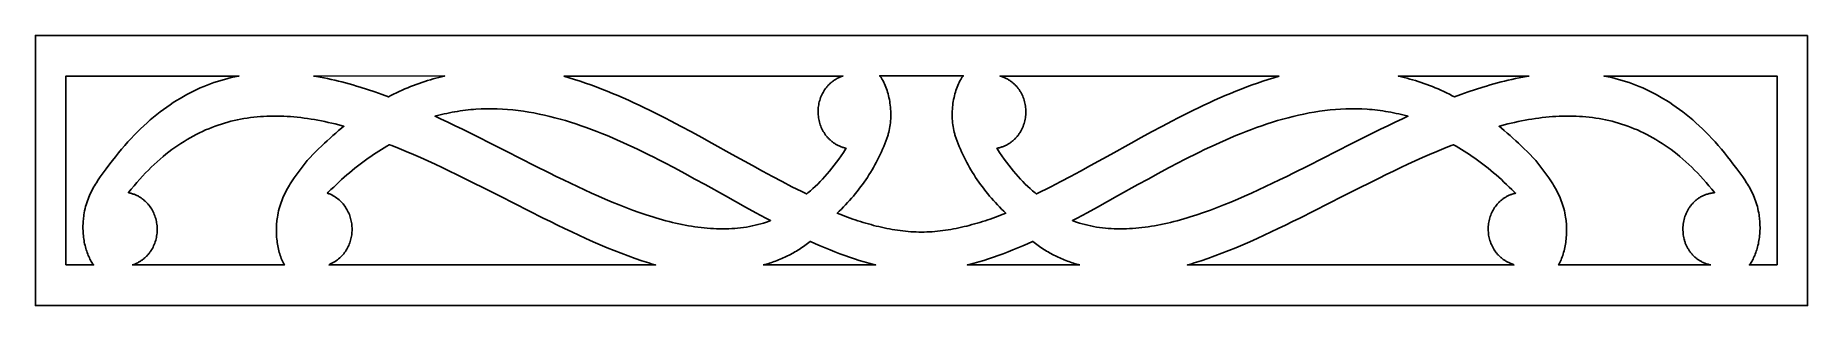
# Model space of a CAD drawing. Extents: x -435 to 435, y -67 to 67.
import ezdxf

# ---------------------------------------------------------------- set-up
doc = ezdxf.new("R2010")
doc.units = 0
doc.layers.add('LAYER_1', color=18, linetype='CONTINUOUS')

msp = doc.modelspace()

# ---------------------------------------------------------------- linework, layer by layer
at = {"layer": 'LAYER_1'}
for points in [[(435, 66.5), (-435, 66.5), (-435, -66.5), (435, -66.5)], [(-420.01, -46.5), (-420.01, 46.5), (-335.07, 46.5), (-335.42, 46.44), (-337.14, 46.09), (-338.85, 45.71), (-340.56, 45.3), (-342.26, 44.84), (-343.96, 44.36), (-345.66, 43.83), (-347.35, 43.27), (-349.04, 42.67), (-350.72, 42.04), (-352.4, 41.36), (-354.08, 40.65), (-355.75, 39.89), (-357.42, 39.1), (-359.08, 38.26), (-360.74, 37.39), (-362.39, 36.47), (-364.03, 35.51), (-365.68, 34.51), (-367.31, 33.46), (-368.94, 32.37), (-370.57, 31.24), (-372.19, 30.06), (-373.8, 28.84), (-375.41, 27.57), (-377.01, 26.26), (-378.61, 24.9), (-380.2, 23.5), (-381.78, 22.05), (-383.36, 20.55), (-384.93, 19), (-386.49, 17.4), (-388.05, 15.76), (-389.59, 14.06), (-391.14, 12.32), (-392.67, 10.53), (-394.2, 8.69), (-395.72, 6.79), (-397.23, 4.85), (-398.4, 3.3), (-400.3, 0.79), (-401.26, -0.5), (-402.24, -1.82), (-403.2, -3.17), (-404.16, -4.56), (-405.09, -6), (-405.55, -6.74), (-406, -7.49), (-406.43, -8.26), (-406.86, -9.04), (-407.28, -9.83), (-407.69, -10.64), (-408.08, -11.47), (-408.46, -12.32), (-408.82, -13.18), (-409.17, -14.06), (-409.5, -14.96), (-409.81, -15.88), (-410.1, -16.82), (-410.37, -17.78), (-410.61, -18.77), (-410.84, -19.77), (-411.04, -20.8), (-411.21, -21.85), (-411.32, -22.58), (-411.41, -23.31), (-411.48, -24.05), (-411.55, -24.79), (-411.6, -25.54), (-411.63, -26.29), (-411.66, -27.05), (-411.67, -27.81), (-411.66, -28.67), (-411.64, -29.53), (-411.59, -30.39), (-411.54, -31.23), (-411.46, -32.06), (-411.37, -32.89), (-411.26, -33.7), (-411.14, -34.5), (-411, -35.29), (-410.84, -36.07), (-410.67, -36.83), (-410.49, -37.58), (-410.29, -38.31), (-410.08, -39.03), (-409.85, -39.74), (-409.61, -40.42), (-409.36, -41.1), (-409.1, -41.75), (-408.82, -42.39), (-408.53, -43), (-408.23, -43.6), (-407.92, -44.18), (-407.59, -44.74), (-407.26, -45.28), (-406.92, -45.79), (-406.56, -46.29), (-406.35, -46.5), (-407.62, -46.5)], [(-298.41, 46.5), (-296.96, 46.26), (-295.19, 45.94), (-293.41, 45.6), (-291.63, 45.24), (-289.85, 44.85), (-288.07, 44.45), (-286.29, 44.02), (-284.51, 43.57), (-282.72, 43.1), (-280.94, 42.61), (-279.15, 42.1), (-277.36, 41.58), (-275.57, 41.03), (-271.99, 39.89), (-268.41, 38.68), (-264.82, 37.4), (-261.68, 36.23), (-260.53, 36.83), (-259.14, 37.54), (-257.75, 38.22), (-256.37, 38.88), (-254.98, 39.52), (-253.59, 40.13), (-252.2, 40.72), (-250.81, 41.29), (-249.43, 41.83), (-248.04, 42.35), (-246.66, 42.86), (-245.27, 43.33), (-243.89, 43.79), (-242.51, 44.23), (-241.12, 44.64), (-239.74, 45.03), (-238.36, 45.41), (-236.98, 45.76), (-235.6, 46.09), (-234.22, 46.4), (-234.03, 46.51)], [(-175.65, 46.37), (-38.54, 46.5), (-38.93, 46.36), (-39.32, 46.21), (-39.71, 46.06), (-40.08, 45.9), (-40.45, 45.73), (-40.82, 45.55), (-41.18, 45.37), (-41.53, 45.19), (-41.87, 44.99), (-42.21, 44.79), (-42.54, 44.59), (-42.86, 44.38), (-43.18, 44.16), (-43.49, 43.93), (-43.79, 43.71), (-44.09, 43.47), (-44.38, 43.23), (-44.67, 42.99), (-44.95, 42.74), (-45.22, 42.48), (-45.48, 42.22), (-45.74, 41.96), (-45.99, 41.69), (-46.24, 41.41), (-46.48, 41.14), (-46.71, 40.85), (-46.93, 40.57), (-47.15, 40.28), (-47.57, 39.68), (-47.97, 39.08), (-48.33, 38.45), (-48.67, 37.82), (-48.99, 37.17), (-49.28, 36.52), (-49.54, 35.85), (-49.78, 35.17), (-49.99, 34.49), (-50.18, 33.79), (-50.34, 33.1), (-50.47, 32.39), (-50.58, 31.68), (-50.67, 30.97), (-50.72, 30.26), (-50.76, 29.54), (-50.77, 28.82), (-50.75, 28.11), (-50.7, 27.39), (-50.64, 26.68), (-50.54, 25.97), (-50.42, 25.26), (-50.28, 24.56), (-50.11, 23.86), (-49.92, 23.17), (-49.7, 22.49), (-49.45, 21.82), (-49.18, 21.16), (-48.89, 20.51), (-48.57, 19.87), (-48.23, 19.24), (-47.86, 18.62), (-47.46, 18.02), (-47.05, 17.44), (-46.6, 16.87), (-46.37, 16.59), (-46.14, 16.31), (-45.89, 16.05), (-45.64, 15.78), (-45.39, 15.52), (-45.13, 15.27), (-44.86, 15.02), (-44.59, 14.77), (-44.31, 14.53), (-44.02, 14.3), (-43.73, 14.07), (-43.43, 13.84), (-43.13, 13.63), (-42.82, 13.41), (-42.5, 13.21), (-42.18, 13.01), (-41.85, 12.81), (-41.51, 12.63), (-41.17, 12.45), (-40.83, 12.27), (-40.47, 12.1), (-40.11, 11.94), (-39.75, 11.79), (-39.38, 11.64), (-39, 11.5), (-38.62, 11.37), (-38.23, 11.24), (-37.83, 11.12), (-37.43, 11.01), (-37.03, 10.91), (-37.25, 10.55), (-38.35, 8.86), (-39.46, 7.23), (-40.57, 5.64), (-41.69, 4.1), (-42.82, 2.6), (-43.96, 1.15), (-45.1, -0.26), (-46.26, -1.62), (-47.42, -2.94), (-48.59, -4.22), (-49.76, -5.46), (-50.95, -6.66), (-52.14, -7.81), (-53.34, -8.93), (-54.55, -10), (-55.77, -11.04), (-56.36, -11.53), (-56.43, -11.49), (-58.81, -10.34), (-61.19, -9.16), (-63.58, -7.96), (-68.39, -5.48), (-73.23, -2.93), (-78.09, -0.3), (-82.99, 2.38), (-92.88, 7.87), (-102.86, 13.44), (-107.9, 16.22), (-112.97, 18.99), (-118.05, 21.73), (-123.16, 24.43), (-125.73, 25.76), (-128.31, 27.07), (-130.89, 28.37), (-133.47, 29.65), (-136.06, 30.91), (-138.66, 32.15), (-141.26, 33.36), (-143.87, 34.56), (-146.49, 35.72), (-149.11, 36.86), (-151.73, 37.97), (-154.36, 39.04), (-157, 40.09), (-159.65, 41.1), (-162.3, 42.08), (-164.95, 43.02), (-167.61, 43.92), (-170.28, 44.77), (-172.95, 45.59), (-175.63, 46.36)], [(0, 46.62), (-20.51, 46.62), (-20.28, 46.32), (-20.06, 46.02), (-19.85, 45.71), (-19.63, 45.39), (-19.43, 45.08), (-19.23, 44.75), (-18.85, 44.07), (-18.48, 43.37), (-18.13, 42.63), (-17.79, 41.86), (-17.48, 41.07), (-17.18, 40.26), (-16.9, 39.42), (-16.63, 38.57), (-16.39, 37.69), (-16.17, 36.8), (-15.96, 35.89), (-15.78, 34.96), (-15.61, 34.03), (-15.47, 33.08), (-15.35, 32.13), (-15.25, 31.17), (-15.17, 30.21), (-15.11, 29.24), (-15.08, 28.27), (-15.07, 27.3), (-15.08, 26.33), (-15.11, 25.36), (-15.17, 24.41), (-15.26, 23.45), (-15.37, 22.51), (-15.5, 21.58), (-15.66, 20.66), (-15.85, 19.75), (-16.06, 18.86), (-16.18, 18.42), (-16.3, 17.99), (-16.43, 17.56), (-16.56, 17.13), (-17.03, 15.77), (-17.51, 14.41), (-18.02, 13.07), (-18.56, 11.74), (-19.11, 10.42), (-19.69, 9.11), (-20.28, 7.81), (-20.9, 6.52), (-21.54, 5.25), (-22.2, 3.98), (-22.88, 2.73), (-23.58, 1.49), (-24.3, 0.26), (-25.04, -0.96), (-25.8, -2.17), (-26.58, -3.37), (-27.38, -4.56), (-28.19, -5.73), (-29.03, -6.9), (-29.88, -8.05), (-30.75, -9.19), (-31.63, -10.33), (-32.54, -11.45), (-33.46, -12.56), (-34.39, -13.66), (-35.35, -14.74), (-36.31, -15.82), (-37.3, -16.88), (-38.3, -17.94), (-39.31, -18.98), (-40.34, -20.02), (-41.39, -21.04), (-40.12, -21.54), (-38.86, -22.02), (-37.59, -22.5), (-36.32, -22.97), (-35.05, -23.43), (-33.78, -23.87), (-32.5, -24.31), (-31.22, -24.73), (-29.93, -25.14), (-28.65, -25.54), (-27.36, -25.92), (-26.07, -26.29), (-24.78, -26.65), (-23.49, -26.99), (-22.19, -27.32), (-20.9, -27.63), (-19.6, -27.93), (-18.3, -28.21), (-17, -28.48), (-15.69, -28.73), (-14.39, -28.96), (-13.09, -29.18), (-11.78, -29.38), (-10.47, -29.56), (-9.17, -29.72), (-7.86, -29.87), (-6.55, -30), (-5.24, -30.1), (-3.93, -30.19), (-2.62, -30.26), (-1.31, -30.31), (0, -30.34), (1.31, -30.31), (2.62, -30.26), (3.93, -30.19), (5.24, -30.1), (6.55, -30), (7.85, -29.87), (9.16, -29.72), (10.47, -29.56), (11.78, -29.38), (13.08, -29.18), (14.39, -28.96), (15.69, -28.73), (16.99, -28.48), (18.29, -28.21), (19.59, -27.93), (20.89, -27.63), (22.19, -27.32), (23.48, -26.99), (24.78, -26.65), (26.07, -26.29), (27.36, -25.92), (28.64, -25.54), (29.93, -25.14), (31.21, -24.73), (32.49, -24.31), (33.77, -23.87), (35.05, -23.43), (36.32, -22.97), (37.59, -22.5), (38.86, -22.02), (40.12, -21.54), (41.38, -21.04), (40.34, -20.02), (39.31, -18.98), (38.29, -17.94), (37.29, -16.88), (36.31, -15.82), (35.34, -14.74), (34.39, -13.66), (33.45, -12.56), (32.53, -11.45), (31.63, -10.33), (30.74, -9.19), (29.87, -8.05), (29.02, -6.9), (28.19, -5.73), (27.37, -4.56), (26.58, -3.37), (25.8, -2.17), (25.04, -0.96), (24.3, 0.26), (23.58, 1.49), (22.88, 2.73), (22.2, 3.98), (21.54, 5.25), (20.9, 6.52), (20.28, 7.81), (19.68, 9.11), (19.11, 10.42), (18.55, 11.74), (18.02, 13.07), (17.51, 14.41), (17.02, 15.77), (16.56, 17.13), (16.42, 17.56), (16.29, 17.99), (16.17, 18.42), (16.06, 18.86), (15.84, 19.75), (15.66, 20.66), (15.5, 21.58), (15.36, 22.51), (15.25, 23.45), (15.17, 24.41), (15.11, 25.36), (15.07, 26.33), (15.06, 27.3), (15.07, 28.27), (15.11, 29.24), (15.16, 30.21), (15.24, 31.17), (15.34, 32.13), (15.46, 33.08), (15.61, 34.03), (15.77, 34.96), (15.96, 35.89), (16.16, 36.8), (16.39, 37.69), (16.63, 38.57), (16.89, 39.42), (17.17, 40.26), (17.47, 41.07), (17.79, 41.86), (18.12, 42.63), (18.48, 43.37), (18.84, 44.07), (19.23, 44.75), (19.43, 45.08), (19.63, 45.39), (19.84, 45.71), (20.06, 46.02), (20.28, 46.32), (20.51, 46.62)], [(175.64, 46.37), (38.53, 46.5), (38.94, 46.37), (39.35, 46.23), (39.75, 46.09), (40.14, 45.94), (40.52, 45.78), (40.9, 45.61), (41.27, 45.44), (41.63, 45.26), (41.99, 45.07), (42.34, 44.88), (42.68, 44.68), (43.02, 44.47), (43.34, 44.26), (43.67, 44.04), (43.98, 43.81), (44.29, 43.58), (44.59, 43.34), (44.89, 43.1), (45.18, 42.86), (45.46, 42.6), (45.73, 42.34), (46, 42.08), (46.26, 41.81), (46.52, 41.54), (46.76, 41.26), (47, 40.98), (47.24, 40.69), (47.46, 40.4), (47.69, 40.11), (47.9, 39.81), (48.11, 39.5), (48.31, 39.2), (48.5, 38.89), (48.69, 38.57), (49.04, 37.93), (49.37, 37.28), (49.67, 36.61), (49.94, 35.94), (50.19, 35.25), (50.41, 34.56), (50.6, 33.86), (50.77, 33.15), (50.91, 32.44), (51.02, 31.72), (51.11, 31), (51.17, 30.27), (51.21, 29.54), (51.21, 28.81), (51.2, 28.09), (51.15, 27.36), (51.08, 26.63), (50.99, 25.91), (50.86, 25.2), (50.72, 24.48), (50.54, 23.78), (50.34, 23.08), (50.11, 22.39), (49.86, 21.71), (49.58, 21.04), (49.28, 20.38), (48.95, 19.73), (48.6, 19.1), (48.21, 18.48), (48.01, 18.17), (47.81, 17.87), (47.6, 17.58), (47.38, 17.28), (47.15, 17), (46.92, 16.71), (46.68, 16.43), (46.44, 16.16), (46.18, 15.89), (45.93, 15.63), (45.66, 15.37), (45.39, 15.11), (45.12, 14.87), (44.83, 14.62), (44.55, 14.38), (44.25, 14.15), (43.95, 13.93), (43.64, 13.71), (43.33, 13.49), (43, 13.29), (42.68, 13.08), (42.34, 12.89), (42.01, 12.7), (41.66, 12.52), (41.31, 12.34), (40.95, 12.18), (40.58, 12.02), (40.21, 11.86), (39.84, 11.72), (39.45, 11.58), (39.06, 11.45), (38.67, 11.32), (38.26, 11.21), (37.86, 11.1), (37.44, 11), (37.02, 10.91), (37.25, 10.55), (38.35, 8.86), (39.45, 7.23), (40.57, 5.64), (41.69, 4.1), (42.82, 2.6), (43.95, 1.15), (45.1, -0.26), (46.25, -1.62), (47.41, -2.94), (48.58, -4.22), (49.76, -5.46), (50.94, -6.66), (52.14, -7.81), (53.34, -8.93), (54.55, -10), (55.76, -11.04), (56.36, -11.53), (56.43, -11.49), (58.8, -10.34), (61.19, -9.16), (63.57, -7.96), (68.39, -5.48), (73.22, -2.93), (78.09, -0.3), (82.99, 2.38), (92.87, 7.87), (102.86, 13.44), (107.9, 16.22), (112.96, 18.99), (118.05, 21.73), (123.16, 24.43), (125.73, 25.76), (128.3, 27.07), (130.88, 28.37), (133.47, 29.65), (136.06, 30.91), (138.65, 32.15), (141.26, 33.36), (143.87, 34.56), (146.48, 35.72), (149.1, 36.86), (151.73, 37.97), (154.36, 39.04), (157, 40.09), (159.64, 41.1), (162.29, 42.08), (164.95, 43.02), (167.61, 43.92), (170.27, 44.77), (172.95, 45.59), (175.62, 46.36)], [(298.4, 46.49), (296.96, 46.25), (295.18, 45.93), (293.41, 45.59), (291.63, 45.23), (289.85, 44.84), (288.07, 44.44), (286.29, 44.01), (284.5, 43.56), (282.72, 43.09), (280.93, 42.6), (279.15, 42.09), (277.36, 41.57), (275.56, 41.02), (271.99, 39.88), (268.4, 38.67), (264.81, 37.39), (261.67, 36.22), (260.53, 36.82), (259.14, 37.53), (257.75, 38.21), (256.36, 38.87), (254.97, 39.51), (253.59, 40.12), (252.2, 40.71), (250.81, 41.28), (249.42, 41.82), (248.04, 42.35), (246.65, 42.85), (245.27, 43.32), (243.88, 43.78), (242.5, 44.22), (241.12, 44.63), (239.74, 45.02), (238.36, 45.4), (236.98, 45.75), (235.6, 46.08), (234.22, 46.39), (234.02, 46.5)], [(420, -46.5), (420, 46.5), (335.06, 46.5), (335.42, 46.44), (337.13, 46.09), (338.84, 45.71), (340.55, 45.3), (342.26, 44.84), (343.96, 44.36), (345.65, 43.83), (347.35, 43.27), (349.03, 42.67), (350.72, 42.04), (352.4, 41.36), (354.07, 40.65), (355.75, 39.89), (357.41, 39.1), (359.07, 38.26), (360.73, 37.39), (362.38, 36.47), (364.03, 35.51), (365.67, 34.51), (367.31, 33.46), (368.94, 32.37), (370.57, 31.24), (372.18, 30.06), (373.8, 28.84), (375.41, 27.57), (377.01, 26.26), (378.6, 24.9), (380.19, 23.5), (381.78, 22.05), (383.35, 20.55), (384.92, 19), (386.49, 17.4), (388.04, 15.76), (389.59, 14.06), (391.13, 12.32), (392.67, 10.53), (394.19, 8.69), (395.71, 6.79), (397.22, 4.85), (398.39, 3.3), (400.29, 0.79), (401.26, -0.5), (402.23, -1.82), (403.2, -3.17), (404.15, -4.56), (405.08, -6), (405.54, -6.74), (405.99, -7.49), (406.43, -8.26), (406.86, -9.04), (407.28, -9.83), (407.68, -10.64), (408.08, -11.47), (408.45, -12.32), (408.82, -13.18), (409.16, -14.06), (409.49, -14.96), (409.8, -15.88), (410.09, -16.82), (410.36, -17.78), (410.61, -18.77), (410.83, -19.77), (411.04, -20.8), (411.21, -21.85), (411.31, -22.58), (411.4, -23.31), (411.48, -24.05), (411.54, -24.79), (411.59, -25.54), (411.63, -26.29), (411.65, -27.05), (411.66, -27.81), (411.66, -28.67), (411.63, -29.53), (411.59, -30.39), (411.53, -31.23), (411.46, -32.06), (411.36, -32.89), (411.26, -33.7), (411.13, -34.5), (410.99, -35.29), (410.84, -36.07), (410.67, -36.83), (410.48, -37.58), (410.29, -38.31), (410.07, -39.03), (409.85, -39.74), (409.61, -40.42), (409.36, -41.1), (409.09, -41.75), (408.81, -42.39), (408.53, -43), (408.22, -43.6), (407.91, -44.18), (407.59, -44.74), (407.26, -45.28), (406.91, -45.79), (406.56, -46.29), (406.34, -46.5), (407.62, -46.5)], [(-387.47, -46.5), (-312.78, -46.5), (-313.09, -45.92), (-313.41, -45.28), (-313.71, -44.63), (-314.01, -43.95), (-314.29, -43.26), (-314.55, -42.55), (-314.8, -41.82), (-315.04, -41.08), (-315.27, -40.32), (-315.48, -39.55), (-315.67, -38.76), (-315.85, -37.95), (-316.01, -37.14), (-316.16, -36.31), (-316.29, -35.46), (-316.4, -34.61), (-316.5, -33.75), (-316.58, -32.87), (-316.64, -31.98), (-316.68, -31.09), (-316.71, -30.19), (-316.71, -29.28), (-316.7, -28.48), (-316.68, -27.69), (-316.64, -26.9), (-316.59, -26.11), (-316.52, -25.33), (-316.44, -24.56), (-316.35, -23.79), (-316.24, -23.02), (-316.05, -21.92), (-315.84, -20.84), (-315.61, -19.78), (-315.35, -18.75), (-315.06, -17.74), (-314.76, -16.75), (-314.44, -15.79), (-314.09, -14.85), (-313.73, -13.93), (-313.35, -13.03), (-312.96, -12.15), (-312.55, -11.29), (-312.13, -10.45), (-311.7, -9.63), (-311.26, -8.83), (-310.81, -8.04), (-310.34, -7.27), (-309.87, -6.5), (-308.92, -5.04), (-307.95, -3.62), (-306.97, -2.25), (-305.99, -0.92), (-305.02, 0.38), (-303.11, 2.89), (-301.6, 4.88), (-300.16, 6.4), (-298.76, 7.85), (-297.36, 9.27), (-295.96, 10.67), (-294.56, 12.03), (-293.15, 13.37), (-291.75, 14.68), (-290.35, 15.96), (-288.94, 17.21), (-287.54, 18.44), (-286.14, 19.64), (-284.74, 20.81), (-283.53, 21.79), (-284.35, 22.02), (-286.07, 22.47), (-287.79, 22.9), (-289.5, 23.31), (-291.21, 23.7), (-292.92, 24.07), (-294.62, 24.42), (-296.32, 24.75), (-298.01, 25.05), (-299.71, 25.33), (-301.4, 25.59), (-303.08, 25.82), (-304.76, 26.03), (-306.44, 26.22), (-308.11, 26.38), (-309.78, 26.52), (-311.44, 26.63), (-313.1, 26.71), (-314.76, 26.77), (-316.41, 26.8), (-318.06, 26.8), (-319.7, 26.78), (-321.33, 26.73), (-322.97, 26.65), (-324.59, 26.54), (-326.22, 26.4), (-327.83, 26.23), (-329.45, 26.04), (-331.05, 25.81), (-332.66, 25.55), (-334.25, 25.26), (-335.85, 24.94), (-337.43, 24.59), (-339.01, 24.2), (-340.59, 23.79), (-342.16, 23.34), (-343.72, 22.85), (-345.28, 22.34), (-346.84, 21.79), (-348.38, 21.2), (-349.93, 20.58), (-351.46, 19.93), (-352.99, 19.23), (-354.52, 18.51), (-356.04, 17.74), (-357.55, 16.94), (-359.06, 16.11), (-360.56, 15.23), (-362.06, 14.32), (-363.55, 13.36), (-365.04, 12.37), (-366.52, 11.34), (-367.99, 10.27), (-369.46, 9.16), (-370.92, 8.01), (-372.37, 6.82), (-373.82, 5.58), (-375.27, 4.31), (-376.7, 2.99), (-378.14, 1.62), (-379.56, 0.22), (-380.98, -1.23), (-382.4, -2.73), (-383.81, -4.27), (-385.21, -5.85), (-386.61, -7.48), (-388, -9.16), (-389.38, -10.89), (-389.38, -10.89), (-388.97, -10.98), (-388.56, -11.09), (-388.16, -11.19), (-387.76, -11.31), (-387.37, -11.44), (-386.99, -11.57), (-386.61, -11.71), (-386.24, -11.86), (-385.87, -12.01), (-385.51, -12.17), (-385.16, -12.34), (-384.81, -12.51), (-384.47, -12.69), (-384.13, -12.88), (-383.8, -13.08), (-383.48, -13.28), (-383.16, -13.48), (-382.85, -13.7), (-382.55, -13.91), (-382.25, -14.14), (-381.96, -14.37), (-381.67, -14.61), (-381.39, -14.85), (-381.11, -15.09), (-380.85, -15.34), (-380.59, -15.6), (-380.33, -15.86), (-380.08, -16.13), (-379.84, -16.4), (-379.6, -16.68), (-379.37, -16.96), (-379.14, -17.24), (-378.71, -17.82), (-378.31, -18.42), (-377.93, -19.03), (-377.57, -19.66), (-377.24, -20.3), (-376.93, -20.95), (-376.65, -21.62), (-376.4, -22.29), (-376.17, -22.97), (-375.96, -23.66), (-375.78, -24.36), (-375.63, -25.07), (-375.5, -25.78), (-375.4, -26.49), (-375.32, -27.21), (-375.27, -27.93), (-375.24, -28.65), (-375.24, -29.37), (-375.27, -30.09), (-375.32, -30.81), (-375.4, -31.53), (-375.5, -32.25), (-375.63, -32.96), (-375.79, -33.66), (-375.97, -34.36), (-376.18, -35.05), (-376.41, -35.74), (-376.67, -36.41), (-376.96, -37.08), (-377.27, -37.73), (-377.61, -38.37), (-377.97, -39), (-378.17, -39.31), (-378.37, -39.61), (-378.57, -39.92), (-378.78, -40.21), (-379, -40.51), (-379.23, -40.8), (-379.46, -41.08), (-379.7, -41.36), (-379.95, -41.64), (-380.2, -41.91), (-380.46, -42.18), (-380.73, -42.44), (-381, -42.7), (-381.28, -42.95), (-381.56, -43.2), (-381.86, -43.44), (-382.16, -43.68), (-382.46, -43.91), (-382.78, -44.14), (-383.1, -44.36), (-383.42, -44.57), (-383.76, -44.78), (-384.1, -44.98), (-384.44, -45.18), (-384.8, -45.37), (-385.16, -45.55), (-385.53, -45.73), (-385.9, -45.89), (-386.28, -46.06), (-386.67, -46.21), (-387.06, -46.36)], [(-145.16, -18.2), (-141.83, -19.46), (-138.53, -20.65), (-135.24, -21.77), (-131.97, -22.82), (-130.35, -23.32), (-128.73, -23.8), (-127.12, -24.25), (-125.51, -24.69), (-123.91, -25.11), (-122.31, -25.51), (-120.72, -25.89), (-119.14, -26.24), (-117.56, -26.58), (-115.99, -26.89), (-114.42, -27.18), (-112.86, -27.44), (-111.3, -27.68), (-109.76, -27.9), (-108.22, -28.1), (-106.68, -28.27), (-105.15, -28.41), (-103.63, -28.53), (-102.12, -28.62), (-100.61, -28.69), (-99.11, -28.72), (-97.62, -28.74), (-96.13, -28.72), (-94.66, -28.68), (-93.18, -28.61), (-91.72, -28.51), (-90.27, -28.38), (-88.82, -28.22), (-87.38, -28.03), (-85.94, -27.81), (-84.52, -27.56), (-83.1, -27.29), (-81.69, -26.97), (-80.29, -26.63), (-78.9, -26.26), (-77.51, -25.85), (-76.13, -25.41), (-74.77, -24.94), (-74.06, -24.68), (-76.48, -23.4), (-81.4, -20.75), (-86.34, -18.04), (-96.25, -12.54), (-106.23, -6.97), (-111.24, -4.2), (-116.26, -1.46), (-121.3, 1.25), (-126.35, 3.92), (-128.88, 5.22), (-131.41, 6.52), (-133.94, 7.79), (-136.48, 9.05), (-139.02, 10.28), (-141.56, 11.5), (-144.1, 12.69), (-146.65, 13.85), (-149.2, 14.98), (-151.75, 16.09), (-154.31, 17.17), (-156.86, 18.22), (-159.42, 19.23), (-161.98, 20.21), (-164.55, 21.15), (-167.11, 22.06), (-169.68, 22.93), (-172.25, 23.76), (-174.82, 24.54), (-177.39, 25.29), (-179.96, 25.98), (-182.54, 26.64), (-185.11, 27.24), (-187.69, 27.8), (-190.27, 28.3), (-192.85, 28.76), (-195.43, 29.16), (-198.02, 29.51), (-200.6, 29.8), (-203.19, 30.03), (-205.78, 30.21), (-208.36, 30.32), (-210.95, 30.37), (-213.54, 30.36), (-216.13, 30.29), (-218.74, 30.14), (-220.02, 30.05), (-221.32, 29.94), (-222.62, 29.81), (-223.91, 29.66), (-225.21, 29.49), (-226.51, 29.31), (-227.81, 29.11), (-229.11, 28.89), (-230.41, 28.65), (-231.7, 28.4), (-233, 28.13), (-234.3, 27.83), (-235.6, 27.52), (-236.9, 27.19), (-238.2, 26.84), (-238.77, 26.68), (-236.08, 25.43), (-232.49, 23.74), (-228.9, 22.03), (-225.32, 20.29), (-221.74, 18.53), (-218.16, 16.75), (-211.03, 13.16), (-203.92, 9.54), (-196.83, 5.93), (-189.79, 2.34), (-182.77, -1.18), (-179.29, -2.91), (-175.81, -4.61), (-172.35, -6.28), (-168.9, -7.93), (-165.46, -9.53), (-162.04, -11.1), (-158.63, -12.62), (-155.23, -14.09), (-151.86, -15.52), (-148.5, -16.89)], [(145.15, -18.2), (141.83, -19.46), (138.52, -20.65), (135.24, -21.77), (131.97, -22.82), (130.35, -23.32), (128.73, -23.8), (127.12, -24.25), (125.51, -24.69), (123.91, -25.11), (122.31, -25.51), (120.72, -25.89), (119.13, -26.24), (117.55, -26.58), (115.98, -26.89), (114.42, -27.18), (112.85, -27.44), (111.3, -27.68), (109.75, -27.9), (108.21, -28.1), (106.68, -28.27), (105.15, -28.41), (103.63, -28.53), (102.12, -28.62), (100.61, -28.69), (99.11, -28.72), (97.62, -28.74), (96.13, -28.72), (94.65, -28.68), (93.18, -28.61), (91.72, -28.51), (90.26, -28.38), (88.81, -28.22), (87.37, -28.03), (85.94, -27.81), (84.51, -27.56), (83.1, -27.29), (81.69, -26.97), (80.29, -26.63), (78.89, -26.26), (77.51, -25.85), (76.13, -25.41), (74.76, -24.94), (74.06, -24.68), (76.47, -23.4), (81.39, -20.75), (86.33, -18.04), (96.25, -12.54), (106.23, -6.97), (111.24, -4.2), (116.26, -1.46), (121.29, 1.25), (126.35, 3.92), (128.87, 5.22), (131.4, 6.52), (133.94, 7.79), (136.47, 9.05), (139.01, 10.28), (141.55, 11.5), (144.1, 12.69), (146.65, 13.85), (149.2, 14.98), (151.75, 16.09), (154.3, 17.17), (156.86, 18.22), (159.42, 19.23), (161.98, 20.21), (164.54, 21.15), (167.11, 22.06), (169.67, 22.93), (172.24, 23.76), (174.81, 24.54), (177.38, 25.29), (179.96, 25.98), (182.53, 26.64), (185.11, 27.24), (187.69, 27.8), (190.27, 28.3), (192.85, 28.76), (195.43, 29.16), (198.01, 29.51), (200.6, 29.8), (203.18, 30.03), (205.77, 30.21), (208.36, 30.32), (210.95, 30.37), (213.54, 30.36), (216.13, 30.29), (218.73, 30.14), (220.02, 30.05), (221.32, 29.94), (222.61, 29.81), (223.91, 29.66), (225.21, 29.49), (226.51, 29.31), (227.8, 29.11), (229.1, 28.89), (230.4, 28.65), (231.7, 28.4), (233, 28.13), (234.3, 27.83), (235.6, 27.52), (236.9, 27.19), (238.2, 26.84), (238.77, 26.68), (236.07, 25.43), (232.48, 23.74), (228.9, 22.03), (225.31, 20.29), (221.73, 18.53), (218.16, 16.75), (211.02, 13.16), (203.91, 9.54), (196.83, 5.93), (189.78, 2.34), (182.77, -1.18), (179.29, -2.91), (175.81, -4.61), (172.34, -6.28), (168.89, -7.93), (165.46, -9.53), (162.03, -11.1), (158.62, -12.62), (155.23, -14.09), (151.85, -15.52), (148.49, -16.89)], [(387.46, -46.5), (312.78, -46.5), (313.08, -45.92), (313.4, -45.28), (313.71, -44.63), (314, -43.95), (314.28, -43.26), (314.55, -42.55), (314.8, -41.82), (315.04, -41.08), (315.26, -40.32), (315.47, -39.55), (315.66, -38.76), (315.84, -37.95), (316.01, -37.14), (316.15, -36.31), (316.28, -35.46), (316.4, -34.61), (316.49, -33.75), (316.57, -32.87), (316.63, -31.98), (316.68, -31.09), (316.7, -30.19), (316.71, -29.28), (316.7, -28.48), (316.68, -27.69), (316.64, -26.9), (316.59, -26.11), (316.52, -25.33), (316.44, -24.56), (316.34, -23.79), (316.23, -23.02), (316.05, -21.92), (315.84, -20.84), (315.6, -19.78), (315.34, -18.75), (315.06, -17.74), (314.76, -16.75), (314.43, -15.79), (314.09, -14.85), (313.73, -13.93), (313.35, -13.03), (312.95, -12.15), (312.55, -11.29), (312.13, -10.45), (311.7, -9.63), (311.25, -8.83), (310.8, -8.04), (310.34, -7.27), (309.87, -6.5), (308.92, -5.04), (307.95, -3.62), (306.97, -2.25), (305.99, -0.92), (305.01, 0.38), (303.11, 2.89), (301.6, 4.88), (300.16, 6.4), (298.76, 7.85), (297.36, 9.27), (295.95, 10.67), (294.55, 12.03), (293.15, 13.37), (291.75, 14.68), (290.34, 15.96), (288.94, 17.21), (287.54, 18.44), (286.13, 19.64), (284.73, 20.81), (283.52, 21.79), (284.35, 22.02), (286.07, 22.47), (287.78, 22.9), (289.5, 23.31), (291.2, 23.7), (292.91, 24.07), (294.61, 24.42), (296.31, 24.75), (298.01, 25.05), (299.7, 25.33), (301.39, 25.59), (303.08, 25.82), (304.76, 26.03), (306.43, 26.22), (308.11, 26.38), (309.77, 26.52), (311.44, 26.63), (313.1, 26.71), (314.75, 26.77), (316.41, 26.8), (318.05, 26.8), (319.69, 26.78), (321.33, 26.73), (322.96, 26.65), (324.59, 26.54), (326.21, 26.4), (327.83, 26.23), (329.44, 26.04), (331.05, 25.81), (332.65, 25.55), (334.25, 25.26), (335.84, 24.94), (337.43, 24.59), (339.01, 24.2), (340.59, 23.79), (342.16, 23.34), (343.72, 22.85), (345.28, 22.34), (346.83, 21.79), (348.38, 21.2), (349.92, 20.58), (351.46, 19.93), (352.99, 19.23), (354.52, 18.51), (356.04, 17.74), (357.55, 16.94), (359.06, 16.11), (360.56, 15.23), (362.06, 14.32), (363.55, 13.36), (365.03, 12.37), (366.51, 11.34), (367.98, 10.27), (369.45, 9.16), (370.91, 8.01), (372.37, 6.82), (373.82, 5.58), (375.26, 4.31), (376.7, 2.99), (378.13, 1.62), (379.56, 0.22), (380.98, -1.23), (382.39, -2.73), (383.8, -4.27), (385.2, -5.85), (386.6, -7.48), (387.99, -9.16), (389.38, -10.89), (389.38, -10.89), (388.92, -10.94), (388.47, -11.01), (388.03, -11.08), (387.59, -11.16), (387.16, -11.26), (386.74, -11.36), (386.32, -11.47), (385.91, -11.59), (385.51, -11.72), (385.11, -11.85), (384.72, -12), (384.34, -12.15), (383.96, -12.31), (383.59, -12.48), (383.23, -12.66), (382.87, -12.85), (382.52, -13.04), (382.18, -13.24), (381.85, -13.44), (381.52, -13.66), (381.19, -13.88), (380.88, -14.11), (380.57, -14.34), (380.27, -14.58), (379.97, -14.83), (379.68, -15.08), (379.4, -15.34), (379.13, -15.61), (378.86, -15.88), (378.6, -16.16), (378.34, -16.44), (378.09, -16.73), (377.85, -17.02), (377.62, -17.32), (377.39, -17.62), (377.17, -17.93), (376.96, -18.24), (376.75, -18.56), (376.55, -18.88), (376.36, -19.2), (376.18, -19.53), (376, -19.86), (375.83, -20.2), (375.66, -20.54), (375.5, -20.88), (375.35, -21.23), (375.21, -21.58), (375.07, -21.93), (374.82, -22.64), (374.6, -23.37), (374.4, -24.1), (374.23, -24.84), (374.09, -25.58), (373.98, -26.33), (373.9, -27.09), (373.84, -27.85), (373.81, -28.6), (373.82, -29.36), (373.85, -30.12), (373.91, -30.88), (373.99, -31.64), (374.11, -32.39), (374.26, -33.13), (374.43, -33.87), (374.53, -34.23), (374.63, -34.6), (374.75, -34.96), (374.87, -35.32), (374.99, -35.68), (375.13, -36.03), (375.27, -36.38), (375.42, -36.73), (375.58, -37.07), (375.74, -37.42), (375.91, -37.75), (376.09, -38.09), (376.27, -38.42), (376.47, -38.75), (376.67, -39.07), (376.88, -39.39), (377.09, -39.7), (377.31, -40.01), (377.54, -40.32), (377.78, -40.62), (378.03, -40.92), (378.28, -41.21), (378.54, -41.49), (378.8, -41.77), (379.08, -42.05), (379.36, -42.32), (379.65, -42.58), (379.95, -42.84), (380.25, -43.09), (380.56, -43.33), (380.88, -43.57), (381.21, -43.8), (381.54, -44.03), (381.88, -44.25), (382.23, -44.46), (382.59, -44.66), (382.95, -44.86), (383.33, -45.05), (383.71, -45.23), (384.09, -45.41), (384.49, -45.57), (384.89, -45.73), (385.3, -45.88), (385.72, -46.02), (386.14, -46.16), (386.57, -46.28), (387.01, -46.4)], [(-290.54, -46.16), (-290.19, -46), (-289.85, -45.84), (-289.5, -45.67), (-289.17, -45.49), (-288.52, -45.12), (-287.89, -44.73), (-287.28, -44.31), (-286.7, -43.88), (-286.14, -43.43), (-285.6, -42.96), (-285.08, -42.48), (-284.59, -41.98), (-284.12, -41.46), (-283.68, -40.93), (-283.26, -40.38), (-282.86, -39.82), (-282.48, -39.24), (-282.13, -38.66), (-281.8, -38.06), (-281.49, -37.45), (-281.2, -36.84), (-280.94, -36.21), (-280.7, -35.58), (-280.49, -34.93), (-280.29, -34.29), (-280.12, -33.63), (-279.97, -32.97), (-279.85, -32.31), (-279.74, -31.64), (-279.66, -30.97), (-279.6, -30.29), (-279.57, -29.62), (-279.56, -28.94), (-279.57, -28.26), (-279.6, -27.59), (-279.65, -26.92), (-279.73, -26.24), (-279.83, -25.58), (-279.95, -24.91), (-280.09, -24.25), (-280.26, -23.6), (-280.45, -22.95), (-280.66, -22.31), (-280.89, -21.67), (-281.15, -21.04), (-281.43, -20.43), (-281.73, -19.82), (-282.05, -19.22), (-282.4, -18.64), (-282.76, -18.06), (-283.15, -17.5), (-283.56, -16.96), (-284, -16.42), (-284.45, -15.9), (-284.93, -15.4), (-285.43, -14.92), (-285.95, -14.45), (-286.49, -14), (-287.06, -13.57), (-287.64, -13.16), (-288.25, -12.76), (-288.88, -12.39), (-289.54, -12.04), (-289.87, -11.88), (-290.21, -11.72), (-290.56, -11.56), (-290.91, -11.42), (-291.26, -11.27), (-291.63, -11.14), (-291.21, -10.71), (-289.9, -9.41), (-288.59, -8.14), (-287.28, -6.89), (-285.98, -5.68), (-284.67, -4.48), (-283.37, -3.32), (-282.06, -2.18), (-280.76, -1.07), (-279.46, 0.02), (-278.15, 1.08), (-276.85, 2.12), (-275.55, 3.13), (-274.25, 4.12), (-272.95, 5.08), (-271.65, 6.02), (-270.35, 6.93), (-269.05, 7.82), (-267.75, 8.68), (-266.45, 9.52), (-265.16, 10.34), (-263.86, 11.13), (-262.56, 11.9), (-261.27, 12.65), (-261.16, 12.71), (-260, 12.26), (-256.49, 10.85), (-252.97, 9.39), (-249.44, 7.88), (-245.91, 6.32), (-242.38, 4.72), (-238.84, 3.09), (-235.3, 1.43), (-231.75, -0.27), (-228.21, -1.99), (-224.66, -3.74), (-221.11, -5.5), (-214.01, -9.07), (-206.92, -12.68), (-199.84, -16.3), (-192.77, -19.89), (-185.72, -23.43), (-182.2, -25.17), (-178.69, -26.89), (-175.19, -28.59), (-171.69, -30.25), (-168.2, -31.88), (-164.72, -33.47), (-161.25, -35.02), (-157.79, -36.53), (-154.34, -37.98), (-150.9, -39.39), (-147.47, -40.74), (-144.05, -42.03), (-140.64, -43.25), (-137.24, -44.41), (-133.87, -45.5), (-132.17, -46.02), (-130.57, -46.49), (-290.87, -46.49), (-290.62, -46.24)], [(290.54, -46.16), (290.15, -46.03), (289.76, -45.89), (289.38, -45.75), (289, -45.6), (288.63, -45.44), (288.27, -45.27), (287.92, -45.1), (287.57, -44.92), (287.22, -44.74), (286.89, -44.54), (286.56, -44.35), (286.23, -44.14), (285.92, -43.93), (285.61, -43.72), (285.3, -43.5), (285.01, -43.27), (284.71, -43.04), (284.43, -42.8), (284.15, -42.56), (283.88, -42.32), (283.62, -42.06), (283.36, -41.81), (283.1, -41.55), (282.86, -41.28), (282.62, -41.01), (282.39, -40.73), (282.16, -40.45), (281.94, -40.17), (281.52, -39.59), (281.12, -39), (280.75, -38.39), (280.41, -37.77), (280.09, -37.14), (279.79, -36.49), (279.52, -35.84), (279.28, -35.18), (279.06, -34.5), (278.87, -33.82), (278.7, -33.14), (278.56, -32.44), (278.44, -31.75), (278.35, -31.04), (278.29, -30.34), (278.25, -29.63), (278.23, -28.93), (278.24, -28.22), (278.27, -27.51), (278.33, -26.81), (278.42, -26.11), (278.53, -25.41), (278.66, -24.72), (278.82, -24.03), (279, -23.35), (279.21, -22.67), (279.45, -22.01), (279.71, -21.35), (279.99, -20.7), (280.3, -20.07), (280.63, -19.44), (280.99, -18.83), (281.37, -18.24), (281.78, -17.66), (282.21, -17.09), (282.67, -16.54), (282.9, -16.27), (283.15, -16.01), (283.4, -15.75), (283.65, -15.5), (283.92, -15.25), (284.18, -15), (284.46, -14.77), (284.74, -14.53), (285.02, -14.3), (285.32, -14.08), (285.61, -13.86), (285.92, -13.65), (286.23, -13.45), (286.55, -13.25), (286.87, -13.05), (287.2, -12.86), (287.53, -12.68), (287.88, -12.51), (288.22, -12.34), (288.58, -12.18), (288.94, -12.02), (289.3, -11.88), (289.67, -11.73), (290.05, -11.6), (290.43, -11.47), (290.82, -11.35), (291.22, -11.24), (291.62, -11.14), (291.2, -10.71), (289.89, -9.41), (288.59, -8.14), (287.28, -6.89), (285.97, -5.68), (284.67, -4.48), (283.36, -3.32), (282.06, -2.18), (280.76, -1.07), (279.45, 0.02), (278.15, 1.08), (276.85, 2.12), (275.55, 3.13), (274.24, 4.12), (272.94, 5.08), (271.64, 6.02), (270.34, 6.93), (269.05, 7.82), (267.75, 8.68), (266.45, 9.52), (265.15, 10.34), (263.86, 11.13), (262.56, 11.9), (261.26, 12.65), (261.15, 12.71), (260, 12.26), (256.48, 10.85), (252.97, 9.39), (249.44, 7.88), (245.91, 6.32), (242.38, 4.72), (238.84, 3.09), (235.3, 1.43), (231.75, -0.27), (228.2, -1.99), (224.66, -3.74), (221.11, -5.5), (214.01, -9.07), (206.92, -12.68), (199.83, -16.3), (192.77, -19.89), (185.72, -23.43), (182.2, -25.17), (178.69, -26.89), (175.18, -28.59), (171.69, -30.25), (168.2, -31.88), (164.72, -33.47), (161.25, -35.02), (157.79, -36.53), (154.33, -37.98), (150.89, -39.39), (147.46, -40.74), (144.04, -42.03), (140.63, -43.25), (137.24, -44.41), (133.86, -45.5), (132.17, -46.02), (130.57, -46.49), (290.86, -46.49), (290.62, -46.24)], [(-77.8, -46.49), (-77.02, -46.29), (-76.23, -46.07), (-75.46, -45.85), (-74.68, -45.61), (-73.91, -45.37), (-73.15, -45.11), (-72.39, -44.85), (-71.63, -44.57), (-70.88, -44.29), (-70.13, -43.99), (-69.38, -43.69), (-68.64, -43.37), (-67.9, -43.05), (-67.17, -42.71), (-66.44, -42.37), (-65.71, -42.01), (-64.99, -41.65), (-64.27, -41.27), (-63.56, -40.89), (-62.85, -40.49), (-62.14, -40.09), (-61.44, -39.67), (-60.74, -39.25), (-60.04, -38.81), (-59.35, -38.37), (-58.67, -37.91), (-57.98, -37.45), (-57.3, -36.97), (-56.62, -36.48), (-55.95, -35.99), (-55.28, -35.48), (-54.62, -34.96), (-54.44, -34.96), (-52.11, -36.01), (-49.7, -37.08), (-47.29, -38.11), (-44.88, -39.1), (-42.48, -40.07), (-40.08, -40.99), (-37.69, -41.87), (-35.3, -42.72), (-32.92, -43.52), (-30.54, -44.28), (-28.16, -44.99), (-25.79, -45.65), (-23.42, -46.27), (-22.49, -46.49)], [(77.8, -46.49), (77.01, -46.29), (76.23, -46.07), (75.45, -45.85), (74.68, -45.61), (73.91, -45.37), (73.14, -45.11), (72.38, -44.85), (71.63, -44.57), (70.87, -44.29), (70.12, -43.99), (69.38, -43.69), (68.64, -43.37), (67.9, -43.05), (67.16, -42.71), (66.43, -42.37), (65.71, -42.01), (64.99, -41.65), (64.27, -41.27), (63.55, -40.89), (62.84, -40.49), (62.14, -40.09), (61.43, -39.67), (60.74, -39.25), (60.04, -38.81), (59.35, -38.37), (58.66, -37.91), (57.98, -37.45), (57.3, -36.97), (56.62, -36.48), (55.95, -35.99), (55.28, -35.48), (54.61, -34.96), (54.44, -34.96), (52.11, -36.01), (49.69, -37.08), (47.28, -38.11), (44.88, -39.1), (42.48, -40.07), (40.08, -40.99), (37.69, -41.87), (35.3, -42.72), (32.91, -43.52), (30.53, -44.28), (28.16, -44.99), (25.79, -45.65), (23.42, -46.27), (22.49, -46.49)]]:
    msp.add_lwpolyline(points, close=True, dxfattribs=at)

doc.saveas('drawing.dxf')
